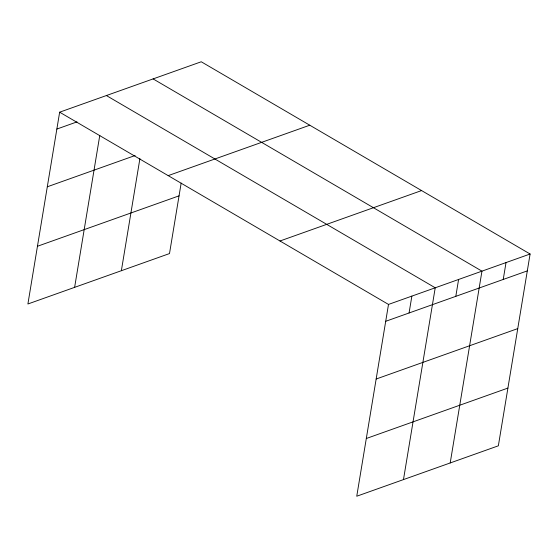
<?xml version="1.0" encoding="UTF-8"?>
<svg xmlns="http://www.w3.org/2000/svg" width="558" height="558" viewBox="0 0 558 558"><rect width="100%" height="100%" fill="white"/><g stroke="black" fill="none" stroke-linecap="round" stroke-linejoin="round"><path stroke-width="0.84" d="M530.1 254.009L388.501 304.431L356.75 496.229L498.35 445.814L530.1 254.009L201.25 61.771L59.65 112.186L27.9 303.991L169.499 253.569L181.162 183.094M74.626 287.349L99.791 135.343M121.358 270.714L139.912 158.605M409.07 312.982L411.867 296.11M403.476 479.594L435.226 287.788L106.383 95.551M455.802 296.34L458.592 279.474M450.201 462.952L481.959 271.153L153.108 78.908M503.232 279.453L506.029 262.581M56.86 129.058L77.004 121.888M47.304 186.791L135.12 155.515M168.174 175.631L309.774 125.208M37.456 246.266L179.055 195.844M279.983 240.993L421.583 190.571M385.711 321.303L527.31 270.881M376.155 379.028L517.747 328.606M366.306 438.504L507.906 388.082M59.65 112.186L388.501 304.431"/></g></svg>
